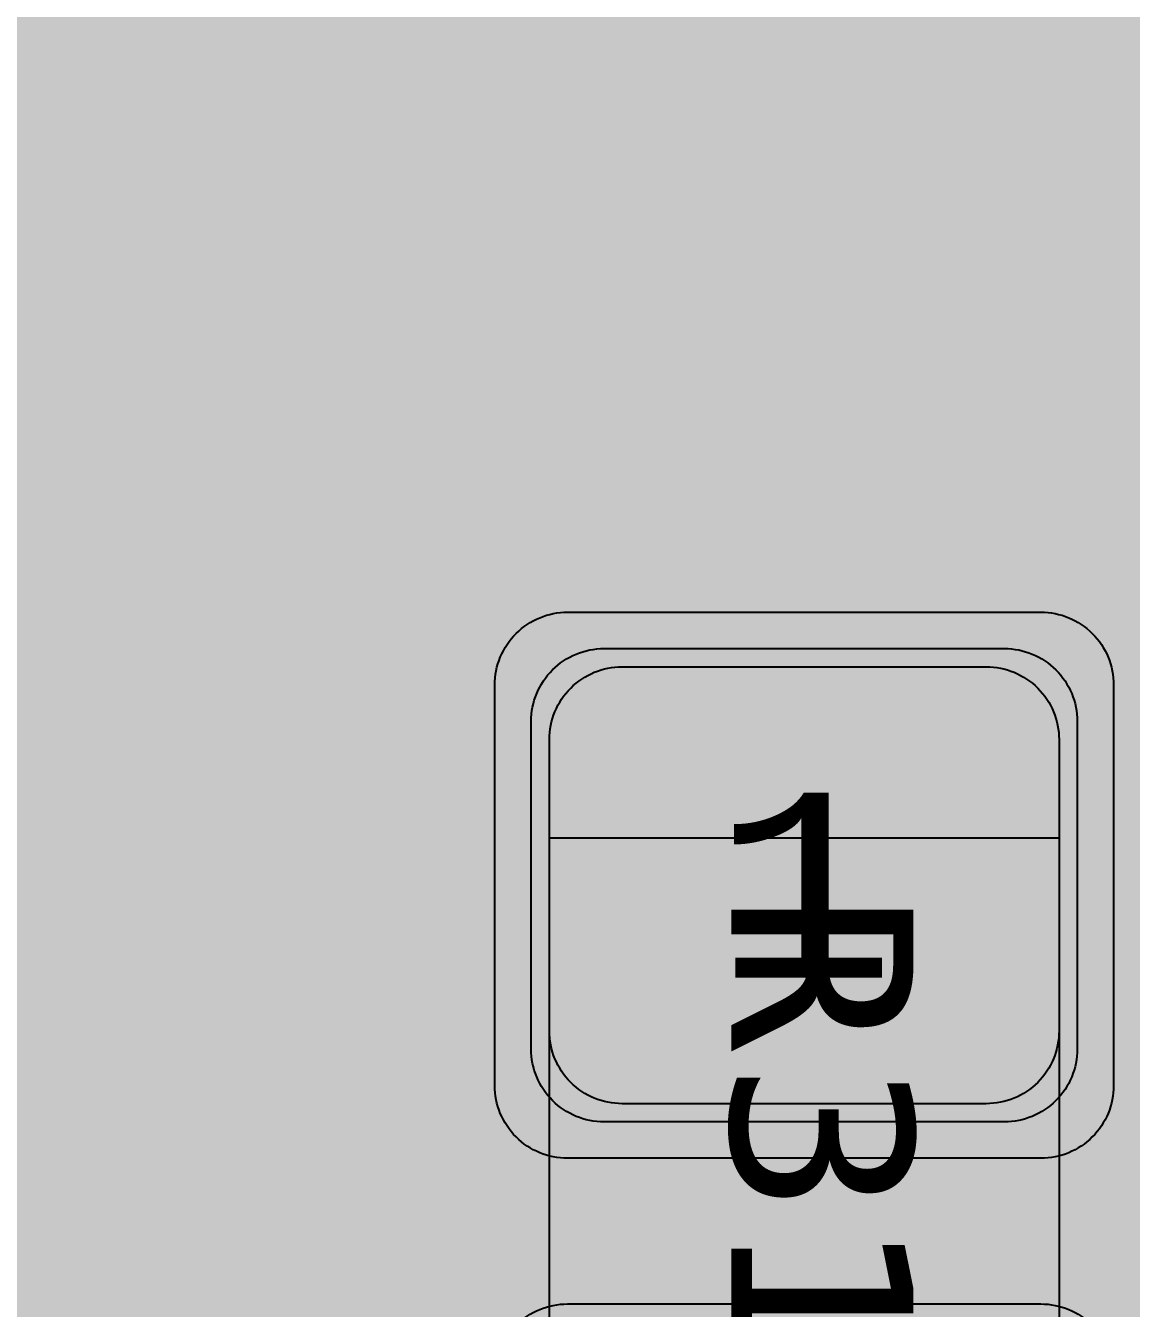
# Model space of a CAD drawing. Extents: x -28 to 199, y -61 to 255.
# Drawn here: x 29.611 to 32.649, y 170.788 to 174.311 of the extents above; entities that cross this region are included whole.
import ezdxf
from ezdxf.enums import TextEntityAlignment as Align

# ---------------------------------------------------------------- set-up
doc = ezdxf.new("R2010")
doc.units = 0
doc.header["$MEASUREMENT"] = 0
for name, color, linetype in [('ASSEMBLY_OUTLINES_TOP', 102, 'CONTINUOUS'), ('ASSEMBLY_PART_NUMBERS_BTM', 191, 'CONTINUOUS'), ('ASSEMBLY_PART_NUMBERS_TOP', 102, 'CONTINUOUS'), ('ASSEMBLY_REF_DES_TOP', 102, 'CONTINUOUS'), ('DRILL_DRAWING', 21, 'CONTINUOUS'), ('GENERATED_SILKSCREEN_BTM', 255, 'CONTINUOUS'), ('GENERATED_SILKSCREEN_TOP', 140, 'CONTINUOUS'), ('PART_PADS_SMD_TOP', 150, 'CONTINUOUS'), ('PIN_NUMBERS_BTM', 8, 'CONTINUOUS'), ('PIN_NUMBERS_TOP', 8, 'CONTINUOUS'), ('PLACEMENT_OUTLINES_TOP', 130, 'CONTINUOUS'), ('PLANE_SHAPES_LAYER_2', 230, 'CONTINUOUS'), ('PLANE_SHAPES_LAYER_3', 81, 'CONTINUOUS'), ('SILKSCREEN_OUTLINES_TOP', 150, 'CONTINUOUS'), ('SILKSCREEN_REF_DES_BTM', 211, 'CONTINUOUS'), ('SILKSCREEN_REF_DES_TOP', 150, 'CONTINUOUS'), ('SOLDERMASK_PADS_TOP', 180, 'CONTINUOUS'), ('SOLDERPASTE_PADS_TOP', 180, 'CONTINUOUS'), ('TRACES_LAYER_TOP', 150, 'CONTINUOUS')]:
    doc.layers.add(name, color=color, linetype=linetype)
doc.styles.add('COURIER_NEW', font='COUR.TTF')
doc.styles.add('VERDANA', font='verdana.TTF')
doc.styles.add('VERIBEST_GERBER_0', font='txt')

msp = doc.modelspace()

# ---------------------------------------------------------------- hatches: boundary and pattern name
at = {"layer": 'PLANE_SHAPES_LAYER_2'}
h = msp.add_hatch(color=256, dxfattribs=at)
h.paths.add_polyline_path([(169.5, 129.25), (149.5, 129.25), (142.25, 122), (142.25, 90.5), (147.5, 90.5), (147.5, 80), (154, 80), (154, 69.25), (131.75, 69.25), (131.75, 73.25), (121.25, 73.25), (121.25, 81), (110.5, 81), (110.5, 125.75), (106.5, 125.75), (106.5, 128.75), (93.5, 128.75), (93.5, 120.25), (91.75, 120.25), (91.75, 121.5), (80, 121.5), (80, 118.25), (73.25, 118.25), (73.25, 124.5), (67.5, 124.5), (67.5, 128), (57.75, 128), (57.75, 120.25), (55.25, 120.25), (55.25, 121.5), (47.5, 121.5), (47.5, 119), (35, 119), (35, 134.75), (32.75, 134.75), (32.75, 159.75), (29.25, 159.75), (29.25, 175.25), (22.5, 175.25), (22.5, 195.25), (17.25, 195.25), (17.25, 198), (22.5, 198), (22.5, 216.5), (40.25, 216.5), (40.25, 235.5), (54.5, 235.5), (54.5, 254), (87.25, 254), (87.25, 236.25), (86.25, 236.25), (86.25, 228.75), (81, 228.75), (81, 218.75), (95.25, 218.75), (95.25, 194.5), (87, 194.5), (87, 172), (131.1, 172), (131.1, 208.75), (115.5, 208.75), (115.5, 213.75), (106.75, 213.75), (106.75, 218.75), (110.25, 222.25), (110.25, 226.25), (142.5, 226.25), (142.5, 221.5), (160.5, 221.5), (160.5, 240.75), (169.5, 240.75)])
h.paths.add_polyline_path([(35.5, 149.5), (41.75, 149.5), (41.75, 152), (39.25, 152), (39.25, 154), (37.75, 154), (37.75, 152), (35.5, 152)], flags=16)
h.paths.add_polyline_path([(37.5, 125.75), (37.5, 128.75), (42.75, 128.75), (42.75, 125.75)], flags=16)
h.paths.add_polyline_path([(52, 127.75), (52, 130.75), (54.25, 130.75), (54.25, 127.75)], flags=16)
h.paths.add_polyline_path([(50.75, 219.5), (50.75, 226.5), (71.75, 226.5), (71.75, 219.5)], flags=16)
h.paths.add_polyline_path([(66.5, 150.75), (66.5, 177.5), (72.25, 177.5), (72.25, 150.75)], flags=16)
h.paths.add_polyline_path([(47.25, 185.25), (73, 185.25), (73, 188.25), (70.25, 188.25), (70.25, 191), (47.25, 191)], flags=16)
h.paths.add_polyline_path([(84.5, 208), (84.5, 212.75), (85, 212.75), (85, 208)], flags=16)
h.paths.add_polyline_path([(61.5, 137.25), (87.75, 137.25), (87.75, 140.5), (84.75, 140.5), (84.75, 143), (61.5, 143)], flags=16)
h.paths.add_polyline_path([(88.75, 127), (88.75, 130), (91, 130), (91, 127)], flags=16)
h.paths.add_polyline_path([(85.5, 130.25), (85.5, 132.5), (91, 132.5), (91, 130.25)], flags=16)
h.paths.add_polyline_path([(108.75, 142.25), (135.75, 142.25), (135.75, 145.75), (132.25, 145.75), (132.25, 149), (108.75, 149)], flags=16)
h.paths.add_polyline_path([(114.25, 126.75), (140.75, 126.75), (140.75, 129.75), (137.25, 129.75), (137.25, 133), (114.25, 133)], flags=16)
h.paths.add_polyline_path([(155.25, 180.25), (166.25, 180.25), (166.25, 186.25), (152.25, 186.25), (152.25, 183), (155.25, 183)], flags=16)
at = {"layer": 'PLANE_SHAPES_LAYER_3'}
h = msp.add_hatch(color=256, dxfattribs=at)
h.paths.add_polyline_path([(169.5, 129.25), (149.5, 129.25), (142.25, 122), (142.25, 90.5), (147.5, 90.5), (147.5, 80), (154, 80), (154, 69.25), (131.75, 69.25), (131.75, 73.25), (121.25, 73.25), (121.25, 81), (110.5, 81), (110.5, 125.75), (106.5, 125.75), (106.5, 128.75), (93.5, 128.75), (93.5, 120.25), (91.75, 120.25), (91.75, 121.5), (80, 121.5), (80, 118.25), (73.25, 118.25), (73.25, 124.5), (67.5, 124.5), (67.5, 127.75), (58.25, 127.75), (58.25, 130.25), (88.75, 130.25), (88.75, 127), (91, 127), (91, 132.5), (55, 132.5), (55, 131.25), (52, 131.25), (52, 127.75), (55, 127.75), (55, 127.25), (57.75, 127.25), (57.75, 120.25), (55.25, 120.25), (55.25, 121.5), (47.5, 121.5), (47.5, 119), (35, 119), (35, 134.75), (32.75, 134.75), (32.75, 159.75), (29.25, 159.75), (29.25, 175.25), (22.5, 175.25), (22.5, 195.25), (17.25, 195.25), (17.25, 198), (22.5, 198), (22.5, 216.5), (40.25, 216.5), (40.25, 235.5), (54.5, 235.5), (54.5, 254), (87.25, 254), (87.25, 236.25), (86.25, 236.25), (86.25, 228.75), (81, 228.75), (81, 218.75), (95.25, 218.75), (95.25, 194.5), (87, 194.5), (87, 172), (131.1, 172), (131.1, 208.75), (115.5, 208.75), (115.5, 213.75), (106.75, 213.75), (106.75, 218.75), (110.25, 222.25), (110.25, 226.25), (142.5, 226.25), (142.5, 221.5), (160.5, 221.5), (160.5, 240.75), (169.5, 240.75)])
h.paths.add_polyline_path([(35.5, 149.5), (41.75, 149.5), (41.75, 152), (39.25, 152), (39.25, 154), (37.75, 154), (37.75, 152), (35.5, 152)], flags=16)
h.paths.add_polyline_path([(37.5, 125.75), (37.5, 128.75), (42.75, 128.75), (42.75, 125.75)], flags=16)
h.paths.add_polyline_path([(50.75, 219.5), (50.75, 226.5), (71.75, 226.5), (71.75, 219.5)], flags=16)
h.paths.add_polyline_path([(66.5, 150.75), (66.5, 177.5), (72.25, 177.5), (72.25, 150.75)], flags=16)
h.paths.add_polyline_path([(47.25, 185.25), (73, 185.25), (73, 188.25), (70.25, 188.25), (70.25, 191), (47.25, 191)], flags=16)
h.paths.add_polyline_path([(84.5, 208), (84.5, 212.75), (85, 212.75), (85, 208)], flags=16)
h.paths.add_polyline_path([(61.5, 137.25), (87.75, 137.25), (87.75, 140.5), (84.75, 140.5), (84.75, 143), (61.5, 143)], flags=16)
h.paths.add_polyline_path([(108.75, 142.25), (135.75, 142.25), (135.75, 145.75), (132.25, 145.75), (132.25, 149), (108.75, 149)], flags=16)
h.paths.add_polyline_path([(114.25, 126.75), (140.75, 126.75), (140.75, 129.75), (137.25, 129.75), (137.25, 133), (114.25, 133)], flags=16)
h.paths.add_polyline_path([(155.25, 180.25), (166.25, 180.25), (166.25, 186.25), (152.25, 186.25), (152.25, 183), (155.25, 183)], flags=16)

# ---------------------------------------------------------------- linework, layer by layer
at = {"layer": 'ASSEMBLY_OUTLINES_TOP'}
msp.add_lwpolyline([(31.05, 169.93), (31.05, 172.08), (32.45, 172.08), (32.45, 169.93)], close=True, dxfattribs=at)
at = {"layer": 'GENERATED_SILKSCREEN_BTM', "const_width": 0.15}
for points in [[(29.474, 174.0936), (29.6044, 173.9872), (29.61, 173.9856), (29.6156, 173.9864), (29.6204, 173.9888), (29.6244, 173.9936), (29.6268, 173.9984), (29.6276, 174.004), (29.6268, 174.0096), (29.6252, 174.012), (29.6228, 174.0136), (29.4884, 174.1232)], [(30.2444, 173.3296), (30.3796, 173.4392), (30.382, 173.4408), (30.3836, 173.4432), (30.3844, 173.4456), (30.3844, 173.448), (30.3836, 173.4536), (30.3804, 173.4592), (30.3764, 173.4632), (30.3716, 173.4664), (30.366, 173.4672), (30.3604, 173.4656), (30.23, 173.3592), (29.9716, 173.3592), (29.8468, 173.46), (29.8468, 173.6088), (29.97, 173.7104), (30.1028, 173.7104), (30.1092, 173.712), (30.1132, 173.7152), (30.1156, 173.7208), (30.1164, 173.7264), (30.1156, 173.732), (30.1132, 173.7368), (30.1092, 173.7408), (30.1028, 173.7424), (29.97, 173.7424), (29.8468, 173.844), (29.8468, 173.9928), (29.9716, 174.0936), (30.23, 174.0936), (30.3604, 173.9872), (30.366, 173.9856), (30.3716, 173.9864), (30.3764, 173.9888), (30.3804, 173.9936), (30.3836, 173.9984), (30.3844, 174.004), (30.3844, 174.0072), (30.3836, 174.0096), (30.382, 174.012), (30.3796, 174.0136), (30.2444, 174.1232), (30.242, 174.124), (30.2396, 174.1248), (30.2388, 174.1256), (30.2356, 174.1264), (29.966, 174.1264), (29.962, 174.1256), (29.9604, 174.1248), (29.9588, 174.124), (29.9556, 174.1232), (29.8204, 174.0136), (29.818, 174.0096), (29.8172, 174.0064), (29.8156, 174.004), (29.8148, 174.0008), (29.8148, 173.836), (29.8156, 173.8336), (29.8172, 173.828), (29.818, 173.824), (29.8204, 173.8224), (29.938, 173.7264), (29.8204, 173.6304), (29.8196, 173.6288), (29.818, 173.6272), (29.8172, 173.6264), (29.8172, 173.6248), (29.8156, 173.6192), (29.8148, 173.6168), (29.8148, 173.452), (29.8156, 173.448), (29.8172, 173.4448), (29.818, 173.4416), (29.8204, 173.4392), (29.9556, 173.3296), (29.9588, 173.328), (29.9596, 173.3272), (29.962, 173.3272), (29.9628, 173.3264), (29.9636, 173.3264), (29.966, 173.3264), (30.2356, 173.3264), (30.2388, 173.3272), (30.242, 173.328), (30.2444, 173.3296)], [(30.5756, 173.8224), (30.5732, 173.824), (30.5724, 173.828), (30.5708, 173.832), (30.57, 173.836), (30.57, 174.0008), (30.5708, 174.0048), (30.5724, 174.0072), (30.5724, 174.0096), (30.5732, 174.0104), (30.5748, 174.0112), (30.5756, 174.0128), (30.7116, 174.1232), (30.7156, 174.1248), (30.7188, 174.1256), (30.722, 174.1264), (31.1252, 174.1264), (31.1324, 174.1248), (31.1372, 174.1208), (31.1412, 174.116), (31.1428, 174.1104), (31.1428, 173.3424), (31.1412, 173.336), (31.1372, 173.332), (31.1324, 173.3296), (31.1268, 173.3288), (31.1204, 173.3296), (31.1148, 173.332), (31.1108, 173.336), (31.1092, 173.3424), (31.1092, 173.7104), (30.7332, 173.7104), (30.602, 173.3376), (30.5988, 173.332), (30.5932, 173.3288), (30.5876, 173.328), (30.582, 173.3296), (30.5772, 173.332), (30.5732, 173.336), (30.5716, 173.3416), (30.5724, 173.348), (30.7036, 173.7208), (30.5756, 173.8224)], [(31.1092, 174.0936), (30.7268, 174.0936), (30.602, 173.9928), (30.602, 173.844), (30.7268, 173.7424), (31.1092, 173.7424), (31.1092, 174.0936)], [(29.0748, 173.3264), (29.614, 173.3264), (29.6204, 173.328), (29.6244, 173.332), (29.6284, 173.336), (29.63, 173.3424), (29.63, 173.452), (29.6292, 173.4544), (29.6276, 173.46), (29.626, 173.4624), (29.6252, 173.464), (29.6228, 173.4656), (29.0908, 173.8992)], [(29.0644, 173.8776), (29.5972, 173.4448), (29.5972, 173.3592), (29.0748, 173.3592)], [(32.7536, 173.7504), (32.644, 173.8848), (32.6416, 173.8888), (32.6384, 173.8896), (32.6352, 173.8912), (32.6312, 173.892), (32.0824, 173.892), (32.0784, 173.8912), (32.0752, 173.8896), (32.0736, 173.888), (32.072, 173.8872), (32.0696, 173.8848), (31.96, 173.7504), (31.9592, 173.748), (31.9584, 173.7456), (31.9576, 173.7448), (31.9568, 173.7416), (31.9568, 173.472), (31.9576, 173.468), (31.9584, 173.4664), (31.9592, 173.464), (31.96, 173.4616), (32.0696, 173.3264), (32.0736, 173.3232), (32.08, 173.3216), (32.084, 173.3224), (32.0888, 173.324), (32.092, 173.3264), (32.0952, 173.3304), (32.0976, 173.3344), (32.0984, 173.3384), (32.0984, 173.3424), (32.096, 173.3456), (31.9896, 173.4776), (31.9896, 173.736), (32.0904, 173.8592), (32.6232, 173.8592), (32.724, 173.736)], [(32.724, 173.4776), (32.6176, 173.3456), (32.616, 173.3424), (32.6152, 173.3384), (32.616, 173.3344), (32.6184, 173.3304), (32.6216, 173.3264), (32.6256, 173.324), (32.6296, 173.3224), (32.6352, 173.3216), (32.64, 173.3232), (32.644, 173.3264), (32.7536, 173.4616)], [(32.7408, 173.1376), (32.6312, 173.1376), (32.6288, 173.1368), (32.6232, 173.1352), (32.6208, 173.1336), (32.6192, 173.132), (32.6176, 173.1304), (32.184, 172.5984), (32.0904, 172.5984), (31.9896, 172.7232), (31.9896, 172.9816), (32.096, 173.112), (32.0976, 173.1176), (32.0968, 173.1224), (32.0944, 173.128), (32.0896, 173.1312), (32.0848, 173.1344), (32.0792, 173.1352), (32.0736, 173.1344), (32.0696, 173.1304), (31.96, 172.996), (31.9592, 172.9928), (31.9584, 172.9904), (31.9576, 172.9896), (31.9568, 172.9864), (31.9568, 172.7168), (31.9576, 172.7136), (31.9576, 172.7128), (31.9584, 172.712), (31.9592, 172.7096), (31.96, 172.7064)], [(31.96, 172.7064), (32.0696, 172.572), (32.0736, 172.5696), (32.0768, 172.5688), (32.0792, 172.5672), (32.0824, 172.5664), (32.192, 172.5664), (32.1944, 172.5672), (32.2, 172.5688), (32.204, 172.5696), (32.2056, 172.572), (32.6384, 173.1048), (32.724, 173.1048)], [(29.474, 172.8136), (29.6044, 172.7072), (29.61, 172.7056), (29.6156, 172.7064), (29.6204, 172.7088), (29.6244, 172.7136), (29.6268, 172.7184), (29.6276, 172.724), (29.6268, 172.7296), (29.6252, 172.732), (29.6228, 172.7336), (29.4884, 172.8432)], [(30.2444, 172.0496), (30.3796, 172.1592), (30.382, 172.1608), (30.3836, 172.1632), (30.3844, 172.1656), (30.3844, 172.168), (30.3836, 172.1736), (30.3804, 172.1792), (30.3764, 172.1832), (30.3716, 172.1864), (30.366, 172.1872), (30.3604, 172.1856), (30.23, 172.0792), (29.9716, 172.0792), (29.8468, 172.18), (29.8468, 172.3288), (29.97, 172.4304), (30.1028, 172.4304), (30.1092, 172.432), (30.1132, 172.4352), (30.1156, 172.4408), (30.1164, 172.4464), (30.1156, 172.452), (30.1132, 172.4568), (30.1092, 172.4608), (30.1028, 172.4624), (29.97, 172.4624), (29.8468, 172.564), (29.8468, 172.7128), (29.9716, 172.8136), (30.23, 172.8136), (30.3604, 172.7072), (30.366, 172.7056), (30.3716, 172.7064), (30.3764, 172.7088), (30.3804, 172.7136), (30.3836, 172.7184), (30.3844, 172.724), (30.3844, 172.7272), (30.3836, 172.7296), (30.382, 172.732), (30.3796, 172.7336), (30.2444, 172.8432), (30.242, 172.844), (30.2396, 172.8448), (30.2388, 172.8456), (30.2356, 172.8464), (29.966, 172.8464), (29.962, 172.8456), (29.9604, 172.8448), (29.9588, 172.844), (29.9556, 172.8432), (29.8204, 172.7336), (29.818, 172.7296), (29.8172, 172.7264), (29.8156, 172.724), (29.8148, 172.7208), (29.8148, 172.556), (29.8156, 172.5536), (29.8172, 172.548), (29.818, 172.544), (29.8204, 172.5424), (29.938, 172.4464), (29.8204, 172.3504), (29.8196, 172.3488), (29.818, 172.3472), (29.8172, 172.3464), (29.8172, 172.3448), (29.8156, 172.3392), (29.8148, 172.3368), (29.8148, 172.172), (29.8156, 172.168), (29.8172, 172.1648), (29.818, 172.1616), (29.8204, 172.1592), (29.9556, 172.0496), (29.9588, 172.048), (29.9596, 172.0472), (29.962, 172.0472), (29.9628, 172.0464), (29.9636, 172.0464), (29.966, 172.0464), (30.2356, 172.0464), (30.2388, 172.0472), (30.242, 172.048), (30.2444, 172.0496)], [(30.5756, 172.5424), (30.5732, 172.544), (30.5724, 172.548), (30.5708, 172.552), (30.57, 172.556), (30.57, 172.7208), (30.5708, 172.7248), (30.5724, 172.7272), (30.5724, 172.7296), (30.5732, 172.7304), (30.5748, 172.7312), (30.5756, 172.7328), (30.7116, 172.8432), (30.7156, 172.8448), (30.7188, 172.8456), (30.722, 172.8464), (31.1252, 172.8464), (31.1324, 172.8448), (31.1372, 172.8408), (31.1412, 172.836), (31.1428, 172.8304), (31.1428, 172.0624), (31.1412, 172.056), (31.1372, 172.052), (31.1324, 172.0496), (31.1268, 172.0488), (31.1204, 172.0496), (31.1148, 172.052), (31.1108, 172.056), (31.1092, 172.0624), (31.1092, 172.4304), (30.7332, 172.4304), (30.602, 172.0576), (30.5988, 172.052), (30.5932, 172.0488), (30.5876, 172.048), (30.582, 172.0496), (30.5772, 172.052), (30.5732, 172.056), (30.5716, 172.0616), (30.5724, 172.068), (30.7036, 172.4408), (30.5756, 172.5424)], [(31.1092, 172.8136), (30.7268, 172.8136), (30.602, 172.7128), (30.602, 172.564), (30.7268, 172.4624), (31.1092, 172.4624), (31.1092, 172.8136)], [(29.0644, 172.5976), (29.5972, 172.1648), (29.5972, 172.0792), (29.0748, 172.0792)], [(29.0748, 172.0464), (29.614, 172.0464), (29.6204, 172.048), (29.6244, 172.052), (29.6284, 172.056), (29.63, 172.0624), (29.63, 172.172), (29.6292, 172.1744), (29.6276, 172.18), (29.626, 172.1824), (29.6252, 172.184), (29.6228, 172.1856), (29.0908, 172.6192)], [(32.7408, 172.3816), (32.6312, 172.3816), (32.6288, 172.3808), (32.6232, 172.3792), (32.6208, 172.3776), (32.6192, 172.376), (32.6176, 172.3744), (32.184, 171.8424), (32.0904, 171.8424), (31.9896, 171.9672), (31.9896, 172.2256), (32.096, 172.356), (32.0976, 172.3616), (32.0968, 172.3664), (32.0944, 172.372), (32.0896, 172.3752), (32.0848, 172.3784), (32.0792, 172.3792), (32.0736, 172.3784), (32.0696, 172.3744), (31.96, 172.24), (31.9592, 172.2368), (31.9584, 172.2344), (31.9576, 172.2336), (31.9568, 172.2304), (31.9568, 171.9608), (31.9576, 171.9576), (31.9576, 171.9568), (31.9584, 171.956), (31.9592, 171.9536), (31.96, 171.9504)], [(31.96, 171.9504), (32.0696, 171.816), (32.0736, 171.8136), (32.0768, 171.8128), (32.0792, 171.8112), (32.0824, 171.8104), (32.192, 171.8104), (32.1944, 171.8112), (32.2, 171.8128), (32.204, 171.8136), (32.2056, 171.816), (32.6384, 172.3488), (32.724, 172.3488)], [(32.7408, 171.108), (32.4984, 171.108), (32.4984, 171.0704), (32.4968, 171.0648), (32.4936, 171.06), (32.488, 171.0576), (32.4824, 171.0568), (32.476, 171.0576), (32.4704, 171.06), (32.4664, 171.0648), (32.4656, 171.0704), (32.4656, 171.108), (31.9952, 171.108), (31.9912, 171.1088), (31.988, 171.1104), (31.9848, 171.1144), (31.9824, 171.1184), (31.9808, 171.1232), (31.98, 171.128), (31.9808, 171.132), (31.984, 171.136), (32.4696, 171.6216), (32.4744, 171.6248), (32.4792, 171.6264), (32.484, 171.6256), (32.4896, 171.6224), (32.4936, 171.6208), (32.496, 171.6176), (32.4976, 171.6144), (32.4984, 171.6104), (32.4984, 171.14), (32.7408, 171.14)], [(30.2448, 170.7996), (30.38, 170.9092), (30.3824, 170.9108), (30.384, 170.9132), (30.3848, 170.9156), (30.3848, 170.918), (30.384, 170.9236), (30.3808, 170.9292), (30.3768, 170.9332), (30.372, 170.9364), (30.3664, 170.9372), (30.3608, 170.9356), (30.2304, 170.8292), (29.972, 170.8292), (29.8472, 170.93), (29.8472, 171.0788), (29.9704, 171.1804), (30.1032, 171.1804), (30.1096, 171.182), (30.1136, 171.1852), (30.116, 171.1908), (30.1168, 171.1964), (30.116, 171.202), (30.1136, 171.2068), (30.1096, 171.2108), (30.1032, 171.2124), (29.9704, 171.2124), (29.8472, 171.314), (29.8472, 171.4628), (29.972, 171.5636), (30.2304, 171.5636), (30.3608, 171.4572), (30.3664, 171.4556), (30.372, 171.4564), (30.3768, 171.4588), (30.3808, 171.4636), (30.384, 171.4684), (30.3848, 171.474), (30.3848, 171.4772), (30.384, 171.4796), (30.3824, 171.482), (30.38, 171.4836), (30.2448, 171.5932), (30.2424, 171.594), (30.24, 171.5948), (30.2392, 171.5956), (30.236, 171.5964), (29.9664, 171.5964), (29.9624, 171.5956), (29.9608, 171.5948), (29.9592, 171.594), (29.956, 171.5932), (29.8208, 171.4836), (29.8184, 171.4796), (29.8176, 171.4764), (29.816, 171.474), (29.8152, 171.4708), (29.8152, 171.306), (29.816, 171.3036), (29.8176, 171.298), (29.8184, 171.294), (29.8208, 171.2924), (29.9384, 171.1964), (29.8208, 171.1004), (29.82, 171.0988), (29.8184, 171.0972), (29.8176, 171.0964), (29.8176, 171.0948), (29.816, 171.0892), (29.8152, 171.0868), (29.8152, 170.922), (29.816, 170.918), (29.8176, 170.9148), (29.8184, 170.9116), (29.8208, 170.9092), (29.956, 170.7996), (29.9592, 170.798), (29.96, 170.7972), (29.9624, 170.7972), (29.9632, 170.7964), (29.964, 170.7964), (29.9664, 170.7964), (30.236, 170.7964), (30.2392, 170.7972), (30.2424, 170.798), (30.2448, 170.7996)], [(30.576, 171.2924), (30.5736, 171.294), (30.5728, 171.298), (30.5712, 171.302), (30.5704, 171.306), (30.5704, 171.4708), (30.5712, 171.4748), (30.5728, 171.4772), (30.5728, 171.4796), (30.5736, 171.4804), (30.5752, 171.4812), (30.576, 171.4828), (30.712, 171.5932), (30.716, 171.5948), (30.7192, 171.5956), (30.7224, 171.5964), (31.1256, 171.5964), (31.1328, 171.5948), (31.1376, 171.5908), (31.1416, 171.586), (31.1432, 171.5804), (31.1432, 170.8124), (31.1416, 170.806), (31.1376, 170.802), (31.1328, 170.7996), (31.1272, 170.7988), (31.1208, 170.7996), (31.1152, 170.802), (31.1112, 170.806), (31.1096, 170.8124), (31.1096, 171.1804), (30.7336, 171.1804), (30.6024, 170.8076), (30.5992, 170.802), (30.5936, 170.7988), (30.588, 170.798), (30.5824, 170.7996), (30.5776, 170.802), (30.5736, 170.806), (30.572, 170.8116), (30.5728, 170.818), (30.704, 171.1908), (30.576, 171.2924)], [(32.4656, 171.5704), (32.036, 171.14), (32.4656, 171.14), (32.4656, 171.5704)], [(31.1096, 171.5636), (30.7272, 171.5636), (30.6024, 171.4628), (30.6024, 171.314), (30.7272, 171.2124), (31.1096, 171.2124), (31.1096, 171.5636)]]:
    msp.add_lwpolyline(points, dxfattribs=at)
at = {"layer": 'GENERATED_SILKSCREEN_TOP', "const_width": 0.15}
for points in [[(30.1892, 171.9256), (30.1908, 171.9232), (30.1948, 171.9224), (30.1988, 171.92), (30.2028, 171.92), (30.3676, 171.92), (30.3716, 171.92), (30.374, 171.9224), (30.3764, 171.9224), (30.3772, 171.9232), (30.378, 171.924), (30.3804, 171.9256), (30.49, 172.0616), (30.4916, 172.0656), (30.4924, 172.068), (30.4932, 172.072), (30.4932, 172.4752), (30.4916, 172.4824), (30.4876, 172.4864), (30.4836, 172.4912), (30.4772, 172.4928), (29.7092, 172.4928), (29.7028, 172.4912), (29.6988, 172.4872), (29.6964, 172.4824), (29.6956, 172.4768), (29.6964, 172.4704), (29.6988, 172.4648), (29.7028, 172.4608), (29.7092, 172.4592), (30.0772, 172.4592), (30.0772, 172.0832), (29.7044, 171.952), (29.6988, 171.9488), (29.6956, 171.9432), (29.6948, 171.9368), (29.6964, 171.932), (29.6996, 171.9272), (29.7036, 171.9232), (29.7084, 171.9208), (29.7148, 171.9224), (30.0876, 172.0536), (30.1892, 171.9256)], [(30.4604, 172.4592), (30.4604, 172.076), (30.3596, 171.952), (30.2108, 171.952), (30.1092, 172.076), (30.1092, 172.4592), (30.4604, 172.4592)], [(29.6964, 171.5944), (29.806, 171.7296), (29.81, 171.7336), (29.8124, 171.7344), (29.8148, 171.7344), (29.8204, 171.7336), (29.826, 171.7304), (29.8308, 171.7264), (29.8332, 171.7216), (29.834, 171.716), (29.8324, 171.7104), (29.726, 171.58), (29.726, 171.3216), (29.8268, 171.1968), (29.9756, 171.1968), (30.0772, 171.32), (30.0772, 171.4528), (30.0788, 171.4592), (30.082, 171.4632), (30.0876, 171.4656), (30.0932, 171.4664), (30.0988, 171.4656), (30.1044, 171.4632), (30.1076, 171.4592), (30.1092, 171.4528), (30.1092, 171.32), (30.2108, 171.1968), (30.3596, 171.1968), (30.4604, 171.3216), (30.4604, 171.58), (30.354, 171.7104), (30.3524, 171.716), (30.3532, 171.7216), (30.3556, 171.7264), (30.3604, 171.7304), (30.366, 171.7336), (30.3716, 171.7344), (30.374, 171.7344), (30.3764, 171.7336), (30.3804, 171.7296), (30.49, 171.5944), (30.4908, 171.592), (30.4916, 171.5896), (30.4924, 171.5888), (30.4932, 171.5856), (30.4932, 171.316), (30.4924, 171.312), (30.4916, 171.3104), (30.4908, 171.308), (30.49, 171.3056), (30.3804, 171.1704), (30.3772, 171.168), (30.3732, 171.1672), (30.3708, 171.1656), (30.3676, 171.1648), (30.2028, 171.1648), (30.2004, 171.1656), (30.1948, 171.1672), (30.1916, 171.168), (30.1892, 171.1704), (30.0932, 171.288), (29.9972, 171.1704), (29.9956, 171.1696), (29.994, 171.168), (29.9932, 171.1672), (29.9916, 171.1672), (29.986, 171.1656), (29.9836, 171.1648), (29.8188, 171.1648), (29.8148, 171.1656), (29.8116, 171.1672), (29.8084, 171.168), (29.806, 171.1704), (29.6964, 171.3056), (29.6948, 171.3088), (29.694, 171.3096), (29.694, 171.312), (29.694, 171.3128), (29.6932, 171.3136), (29.6932, 171.316), (29.6932, 171.5856), (29.694, 171.5888), (29.6948, 171.592), (29.6964, 171.5944)], [(29.726, 170.8648), (29.7252, 170.8712), (29.7212, 170.8744), (29.7156, 170.8768), (29.7092, 170.8776), (29.7036, 170.8768), (29.698, 170.8744), (29.694, 170.8712), (29.6932, 170.8648), (29.6932, 170.5528)], [(30.4908, 170.7104), (30.4908, 170.7144), (30.4892, 170.7176), (30.486, 170.7208), (30.2668, 170.8768), (30.2612, 170.8792), (30.2564, 170.8792), (30.2508, 170.8768), (30.2468, 170.8728), (30.2436, 170.868), (30.242, 170.8624), (30.2436, 170.8568), (30.2476, 170.8528), (30.4268, 170.7248), (29.726, 170.7248), (29.726, 170.8648)]]:
    msp.add_lwpolyline(points, dxfattribs=at)
for points in [[(31.050005, 170.730492, 1.10969e-05), (31.049995, 170.730485), (31.049995, 171.269515, 1.10969e-05), (31.050005, 171.269508), (31.050005, 170.730492)], [(32.450005, 170.730485, 1.10969e-05), (32.449995, 170.730492), (32.449995, 171.269508, 1.10969e-05), (32.450005, 171.269515), (32.450005, 170.730485)]]:
    msp.add_lwpolyline(points, format="xyb", dxfattribs=at)
at = {"layer": 'PART_PADS_SMD_TOP'}
msp.add_lwpolyline([(31, 172.4, -0.4142135624), (31.2, 172.6), (32.3, 172.6, -0.4142135624), (32.5, 172.4), (32.5, 171.5, -0.4142135624), (32.3, 171.3), (31.2, 171.3, -0.4142135624), (31, 171.5)], format="xyb", close=True, dxfattribs=at)
at = {"layer": 'PLACEMENT_OUTLINES_TOP'}
msp.add_lwpolyline([(31.05, 169.93), (31.05, 172.08), (32.45, 172.08), (32.45, 169.93)], close=True, dxfattribs=at)
at = {"layer": 'SILKSCREEN_OUTLINES_TOP'}
msp.add_lwpolyline([(31.05, 169.93), (31.05, 172.08), (32.45, 172.08), (32.45, 169.93)], close=True, dxfattribs=at)
at = {"layer": 'SOLDERMASK_PADS_TOP'}
for points in [[(30.9, 172.5, -0.4142135624), (31.1, 172.7), (32.4, 172.7, -0.4142135624), (32.6, 172.5), (32.6, 171.4, -0.4142135624), (32.4, 171.2), (31.1, 171.2, -0.4142135624), (30.9, 171.4)], [(30.9, 170.6, -0.4142135624), (31.1, 170.8), (32.4, 170.8, -0.4142135624), (32.6, 170.6), (32.6, 169.5, -0.4142135624), (32.4, 169.3), (31.1, 169.3, -0.4142135624), (30.9, 169.5)]]:
    msp.add_lwpolyline(points, format="xyb", close=True, dxfattribs=at)
at = {"layer": 'SOLDERPASTE_PADS_TOP'}
msp.add_lwpolyline([(31.05, 172.35, -0.4142135624), (31.25, 172.55), (32.25, 172.55, -0.4142135624), (32.45, 172.35), (32.45, 171.55, -0.4142135624), (32.25, 171.35), (31.25, 171.35, -0.4142135624), (31.05, 171.55)], format="xyb", close=True, dxfattribs=at)
at = {"layer": 'TRACES_LAYER_TOP', "const_width": 0.35}
for points in [[(44.6, 174.2), (43.924204, 173.524204), (30.53815, 173.524204), (26.513047, 177.549307), (26.513047, 184.613047), (28.2, 186.3)], [(31.75, 171.95), (31.85, 171.95), (32.7, 172.8), (33.3, 172.8)]]:
    msp.add_lwpolyline(points, dxfattribs=at)

# ---------------------------------------------------------------- texts
at = {"layer": 'ASSEMBLY_PART_NUMBERS_BTM', "style": 'VERIBEST_GERBER_0', "text_generation_flag": 2}
for s, p in [('LMH6644MAX/NOPB_2', (29.96, 186)), ('1N4148W-7-F', (31.79, 178.75)), ('1N4148W-7-F', (28.96, 178.5))]:
    msp.add_text(s, height=2.032, rotation=90, dxfattribs=at).set_placement(p, align=Align.TOP_LEFT)
msp.add_text('ERJ-3EKF2000V', height=2.032, dxfattribs=at).set_placement((39.25, 173.54), align=Align.TOP_LEFT)
at = {"layer": 'ASSEMBLY_PART_NUMBERS_TOP', "style": 'VERIBEST_GERBER_0'}
for s, p in [('GRM1885C1H102JA01D', (32.54, 190.75)), ('ERJ-3EKF1022V', (30.71, 190.75)), ('CL21B225KOFNNNE', (32.54, 187))]:
    msp.add_text(s, height=2.032, rotation=270, dxfattribs=at).set_placement(p, align=Align.TOP_LEFT)
at = {"layer": 'ASSEMBLY_REF_DES_TOP', "style": 'VERDANA'}
msp.add_text('R311', height=0.5, rotation=270, dxfattribs=at).set_placement((32.05, 171.95), align=Align.TOP_LEFT)
at = {"layer": 'DRILL_DRAWING', "style": 'VERIBEST_GERBER_0'}
for p in [(33.3, 174.3), (33.3, 172.8)]:
    msp.add_text('A', height=2, dxfattribs=at).set_placement(p, align=Align.MIDDLE_CENTER)
at = {"layer": 'PIN_NUMBERS_BTM', "style": 'COURIER_NEW'}
msp.add_text('1', height=0.508, dxfattribs=at).set_placement((31.75, 171.95), align=Align.MIDDLE_CENTER)
at = {"layer": 'PIN_NUMBERS_TOP', "style": 'COURIER_NEW'}
msp.add_text('1', height=0.508, dxfattribs=at).set_placement((31.75, 171.95), align=Align.MIDDLE_CENTER)
at = {"layer": 'SILKSCREEN_REF_DES_BTM', "style": 'VERIBEST_GERBER_0', "text_generation_flag": 2}
for s, p in [('R325', (31.25, 174.14)), ('R327', (31.25, 172.86)), ('R315', (31.25, 171.61))]:
    msp.add_text(s, height=0.8, dxfattribs=at).set_placement(p, align=Align.TOP_LEFT)
msp.add_text('C224', height=0.8, rotation=90, dxfattribs=at).set_placement((31.96, 174), align=Align.TOP_LEFT)
at = {"layer": 'SILKSCREEN_REF_DES_TOP', "style": 'VERIBEST_GERBER_0'}
msp.add_text('R311', height=0.8, rotation=270, dxfattribs=at).set_placement((30.49, 172.6), align=Align.TOP_LEFT)

doc.saveas('drawing.dxf')
